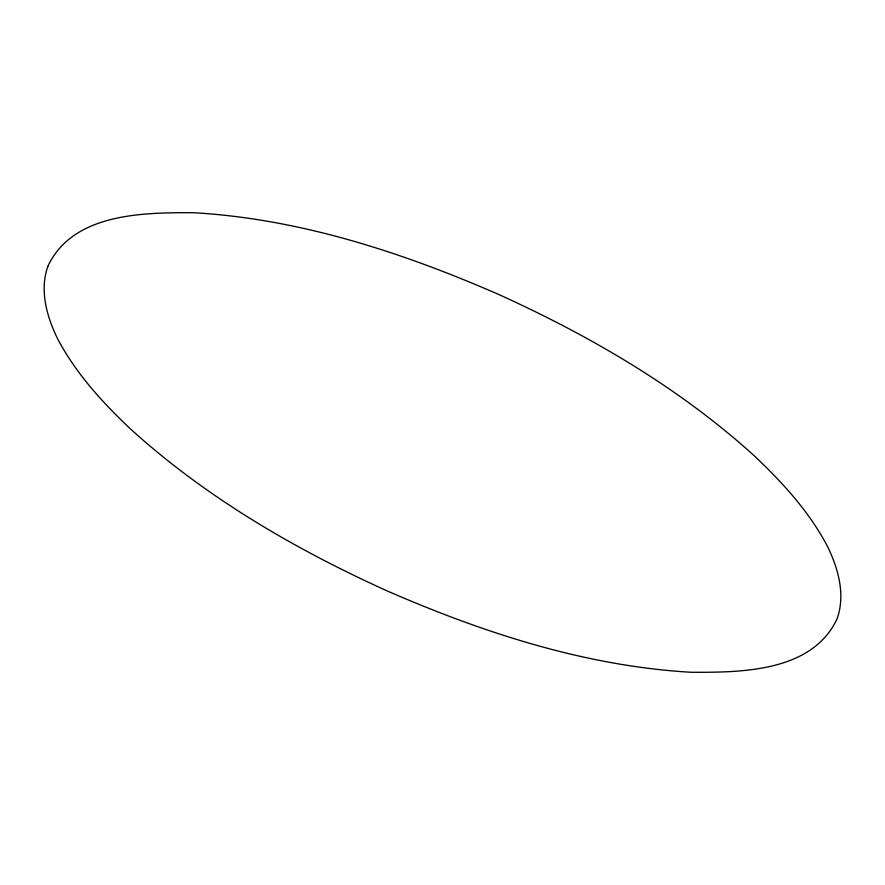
<?xml version="1.0" encoding="UTF-8"?>
<svg xmlns="http://www.w3.org/2000/svg" width="885" height="885" viewBox="0 0 885 885"><rect width="100%" height="100%" fill="white"/><g stroke="black" fill="none" stroke-linecap="round" stroke-linejoin="round"><path stroke-width="1.33" d="M47.856 266.308C39.394 290.457 46.728 316.376 57.47 338.524C75.756 373.293 102.527 402.587 130.925 429.369C205.973 497.337 294.462 548.877 386.347 590.561C482.956 632.686 585.273 666.139 691.13 672.268C741.597 672.489 812.12 672.08 837.144 618.692C845.606 594.543 838.272 568.624 827.53 546.476C809.244 511.707 782.473 482.413 754.075 455.631C679.027 387.663 590.538 336.123 498.653 294.44C402.044 252.314 299.727 218.861 193.87 212.732C143.403 212.511 72.88 212.92 47.856 266.308"/></g></svg>
